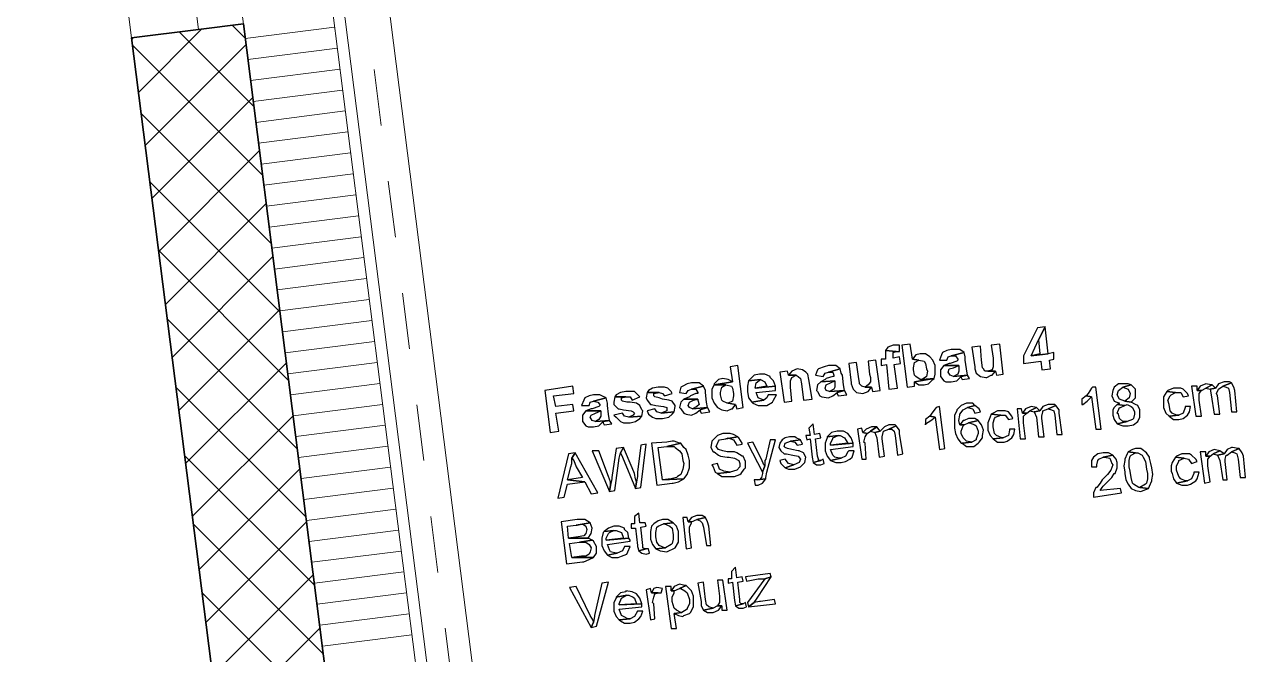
# Model space of a CAD drawing. Header units: metres. Extents: x 2713679.5 to 2713747.3, y 1226017.1 to 1226104.2.
# Drawn here: x 2713745.14 to 2713747.307, y 1226042.335 to 1226043.454 of the extents above; entities that cross this region are included whole.
import ezdxf

# ---------------------------------------------------------------- set-up
doc = ezdxf.new("R2010")
doc.units = ezdxf.units.M
doc.header["$MEASUREMENT"] = 0
doc.linetypes.add('Strich 2_1mm', pattern=[0.15, 0.1, -0.05])
doc.layers.add('texte', color=7, linetype='Continuous', true_color=0x000000)
doc.layers.add('waende_stuetzen', color=250, linetype='Continuous')

msp = doc.modelspace()

# ---------------------------------------------------------------- linework, layer by layer
at = {"layer": 'texte'}
for points in [[(2713746.9508, 1226042.9172), (2713746.9374, 1226042.9153), (2713746.9125, 1226042.8655), (2713746.9125, 1226042.8521), (2713746.9431, 1226042.856), (2713746.945, 1226042.8407), (2713746.9603, 1226042.8426), (2713746.9584, 1226042.8579), (2713746.9661, 1226042.8598), (2713746.9661, 1226042.8713), (2713746.9565, 1226042.8694), (2713746.9259, 1226042.8655), (2713746.9393, 1226042.8942)], [(2713746.9508, 1226042.9172), (2713746.9393, 1226042.8942), (2713746.9412, 1226042.8694), (2713746.9259, 1226042.8655), (2713746.9565, 1226042.8694)], [(2713746.681, 1226042.8847), (2713746.681, 1226042.8847), (2713746.6715, 1226042.8808), (2713746.6676, 1226042.8751), (2713746.6676, 1226042.8751), (2713746.6868, 1226042.8732), (2713746.6925, 1226042.8732), (2713746.6925, 1226042.8847), (2713746.6906, 1226042.8847)], [(2713746.7116, 1226042.8866), (2713746.6963, 1226042.8847), (2713746.7059, 1226042.8101), (2713746.7193, 1226042.812), (2713746.7193, 1226042.8196), (2713746.7537, 1226042.8254), (2713746.7327, 1226042.8234), (2713746.7289, 1226042.8234), (2713746.7212, 1226042.8292), (2713746.7193, 1226042.8311), (2713746.7174, 1226042.8407), (2713746.7174, 1226042.8445), (2713746.7193, 1226042.854), (2713746.7269, 1226042.8579), (2713746.7155, 1226042.8598)], [(2713746.8704, 1226042.8866), (2713746.8551, 1226042.8847), (2713746.8589, 1226042.8617), (2713746.8589, 1226042.856), (2713746.8589, 1226042.8464), (2713746.857, 1226042.8407), (2713746.8494, 1226042.8387), (2713746.8628, 1226042.8387), (2713746.8647, 1226042.8311), (2713746.8762, 1226042.833)], [(2713746.6676, 1226042.8751), (2713746.6676, 1226042.8636), (2713746.6676, 1226042.8598), (2713746.66, 1226042.8598), (2713746.66, 1226042.8483), (2713746.6696, 1226042.8502), (2713746.6734, 1226042.8062), (2713746.6887, 1226042.8081), (2713746.683, 1226042.8502), (2713746.6944, 1226042.8521), (2713746.6925, 1226042.8636), (2713746.681, 1226042.8617), (2713746.681, 1226042.8655), (2713746.681, 1226042.8713), (2713746.6868, 1226042.8732)], [(2713746.7289, 1226042.8694), (2713746.7212, 1226042.8674), (2713746.7155, 1226042.8598), (2713746.7269, 1226042.8579), (2713746.7269, 1226042.8579), (2713746.7365, 1226042.856), (2713746.7384, 1226042.8521), (2713746.7403, 1226042.8426), (2713746.7423, 1226042.8387), (2713746.7403, 1226042.8292), (2713746.7327, 1226042.8234), (2713746.7537, 1226042.8254), (2713746.7556, 1226042.833), (2713746.7556, 1226042.8445), (2713746.7556, 1226042.8483), (2713746.7518, 1226042.8579), (2713746.7461, 1226042.8636), (2713746.7384, 1226042.8694)], [(2713746.7843, 1226042.877), (2713746.7767, 1226042.8751), (2713746.769, 1226042.8713), (2713746.7671, 1226042.8674), (2713746.7633, 1226042.8579), (2713746.7767, 1226042.8579), (2713746.7786, 1226042.8636), (2713746.7843, 1226042.8655), (2713746.8073, 1226042.8713), (2713746.7996, 1226042.877), (2713746.7958, 1226042.877)], [(2713746.8073, 1226042.8713), (2713746.7843, 1226042.8655), (2713746.792, 1226042.8655), (2713746.7958, 1226042.8598), (2713746.7958, 1226042.8579), (2713746.7939, 1226042.856), (2713746.7824, 1226042.8521), (2713746.7805, 1226042.8521), (2713746.7709, 1226042.8483), (2713746.7977, 1226042.8483), (2713746.7977, 1226042.8464), (2713746.7977, 1226042.8387), (2713746.7958, 1226042.833), (2713746.7882, 1226042.8292), (2713746.813, 1226042.8311), (2713746.8111, 1226042.8426), (2713746.8092, 1226042.8579), (2713746.8092, 1226042.8636)], [(2713746.836, 1226042.8827), (2713746.8207, 1226042.8808), (2713746.8264, 1226042.8464), (2713746.8264, 1226042.8426), (2713746.8283, 1226042.8349), (2713746.836, 1226042.8292), (2713746.836, 1226042.8292), (2713746.8456, 1226042.8273), (2713746.8475, 1226042.8273), (2713746.8551, 1226042.8311), (2713746.857, 1226042.8311), (2713746.8628, 1226042.8387), (2713746.8494, 1226042.8387), (2713746.8436, 1226042.8387), (2713746.8417, 1226042.8426), (2713746.8398, 1226042.8445), (2713746.8379, 1226042.8579)], [(2713746.4056, 1226042.8483), (2713746.3922, 1226042.8464), (2713746.396, 1226042.8196), (2713746.3635, 1226042.8139), (2713746.3845, 1226042.8139), (2713746.3845, 1226042.8139), (2713746.3941, 1226042.812), (2713746.396, 1226042.8081), (2713746.3979, 1226042.7986), (2713746.3979, 1226042.7947), (2713746.396, 1226042.7852), (2713746.3884, 1226042.7814), (2713746.4017, 1226042.7794), (2713746.4037, 1226042.7718), (2713746.4151, 1226042.7737)], [(2713746.5108, 1226042.8426), (2713746.5108, 1226042.8426), (2713746.5012, 1226042.8387), (2713746.4955, 1226042.8311), (2713746.5089, 1226042.8311), (2713746.5127, 1226042.8292), (2713746.5165, 1226042.8254), (2713746.5165, 1226042.8254), (2713746.5184, 1226042.8158), (2713746.5223, 1226042.7871), (2713746.5376, 1226042.789), (2713746.5318, 1226042.8234), (2713746.5299, 1226042.833), (2713746.5261, 1226042.8368), (2713746.5203, 1226042.8407)], [(2713746.5663, 1226042.8483), (2713746.5586, 1226042.8464), (2713746.549, 1226042.8426), (2713746.5471, 1226042.8407), (2713746.5433, 1226042.8311), (2713746.5567, 1226042.8292), (2713746.5605, 1226042.8349), (2713746.5663, 1226042.8368), (2713746.5873, 1226042.8426), (2713746.5797, 1226042.8483), (2713746.5758, 1226042.8483)], [(2713746.5873, 1226042.8426), (2713746.5663, 1226042.8368), (2713746.5739, 1226042.8368), (2713746.5758, 1226042.8311), (2713746.5758, 1226042.8292), (2713746.5739, 1226042.8292), (2713746.5624, 1226042.8254), (2713746.5605, 1226042.8234), (2713746.5529, 1226042.8196), (2713746.5777, 1226042.8215), (2713746.5777, 1226042.8177), (2713746.5777, 1226042.8101), (2713746.5758, 1226042.8062), (2713746.5682, 1226042.8024), (2713746.595, 1226042.8043), (2713746.593, 1226042.8139), (2713746.5911, 1226042.8311), (2713746.5892, 1226042.8349)], [(2713746.616, 1226042.854), (2713746.6026, 1226042.8521), (2713746.6064, 1226042.8177), (2713746.6064, 1226042.8158), (2713746.6103, 1226042.8062), (2713746.616, 1226042.8005), (2713746.616, 1226042.8005), (2713746.6275, 1226042.7986), (2713746.6275, 1226042.7986), (2713746.637, 1226042.8024), (2713746.637, 1226042.8024), (2713746.6428, 1226042.8101), (2713746.6313, 1226042.8101), (2713746.6256, 1226042.812), (2713746.6217, 1226042.8158), (2713746.6217, 1226042.8177), (2713746.6198, 1226042.8292)], [(2713746.6504, 1226042.8579), (2713746.637, 1226042.856), (2713746.639, 1226042.833), (2713746.6409, 1226042.8273), (2713746.6409, 1226042.8196), (2713746.637, 1226042.8139), (2713746.6313, 1226042.8101), (2713746.6428, 1226042.8101), (2713746.6447, 1226042.8024), (2713746.6581, 1226042.8043)], [(2713746.7709, 1226042.8483), (2713746.7652, 1226042.8407), (2713746.7652, 1226042.833), (2713746.7652, 1226042.8292), (2713746.7709, 1226042.8215), (2713746.7748, 1226042.8196), (2713746.7843, 1226042.8196), (2713746.7939, 1226042.8215), (2713746.8016, 1226042.8292), (2713746.813, 1226042.8311), (2713746.813, 1226042.8311), (2713746.7882, 1226042.8292), (2713746.7824, 1226042.8311), (2713746.7786, 1226042.8368), (2713746.7805, 1226042.8426), (2713746.7882, 1226042.8445), (2713746.7977, 1226042.8483)], [(2713746.3788, 1226042.8254), (2713746.3711, 1226042.8234), (2713746.3635, 1226042.8158), (2713746.3635, 1226042.8139), (2713746.396, 1226042.8196), (2713746.3884, 1226042.8234)], [(2713746.4247, 1226042.8215), (2713746.4228, 1226042.812), (2713746.4228, 1226042.8024), (2713746.4247, 1226042.7909), (2713746.4304, 1226042.7833), (2713746.4515, 1226042.7871), (2713746.4419, 1226042.7909), (2713746.4419, 1226042.7909), (2713746.4381, 1226042.8005), (2713746.4725, 1226042.8043), (2713746.4725, 1226042.812), (2713746.4362, 1226042.8081), (2713746.4362, 1226042.8081), (2713746.4381, 1226042.8177), (2713746.4457, 1226042.8234)], [(2713746.4438, 1226042.833), (2713746.4438, 1226042.833), (2713746.4343, 1226042.8311), (2713746.4266, 1226042.8234), (2713746.4247, 1226042.8215), (2713746.4457, 1226042.8234), (2713746.4534, 1226042.8196), (2713746.4534, 1226042.8196), (2713746.4572, 1226042.812), (2713746.4362, 1226042.8081), (2713746.4725, 1226042.812), (2713746.4687, 1226042.8215), (2713746.463, 1226042.8273), (2713746.463, 1226042.8292), (2713746.4534, 1226042.833)], [(2713746.4936, 1226042.8387), (2713746.4802, 1226042.8368), (2713746.4878, 1226042.7833), (2713746.5012, 1226042.7852), (2713746.4993, 1226042.8101), (2713746.4993, 1226042.812), (2713746.4993, 1226042.8215), (2713746.5012, 1226042.8273), (2713746.5089, 1226042.8311), (2713746.4955, 1226042.8311)], [(2713746.5529, 1226042.8196), (2713746.5471, 1226042.8139), (2713746.5452, 1226042.8043), (2713746.5471, 1226042.8024), (2713746.551, 1226042.7947), (2713746.5548, 1226042.7928), (2713746.5663, 1226042.7909), (2713746.5739, 1226042.7947), (2713746.5816, 1226042.8005), (2713746.595, 1226042.8043), (2713746.595, 1226042.8043), (2713746.5682, 1226042.8024), (2713746.5624, 1226042.8043), (2713746.5605, 1226042.8081), (2713746.5624, 1226042.8139), (2713746.5701, 1226042.8177), (2713746.5777, 1226042.8215)], [(2713746.7537, 1226042.8254), (2713746.7193, 1226042.8196), (2713746.7193, 1226042.8196), (2713746.7269, 1226042.8139), (2713746.7365, 1226042.8139), (2713746.7442, 1226042.8158), (2713746.7518, 1226042.8234)], [(2713746.813, 1226042.8311), (2713746.8016, 1226042.8292), (2713746.8016, 1226042.8273), (2713746.8035, 1226042.8234), (2713746.8169, 1226042.8254)], [(2713747.2683, 1226042.8196), (2713747.2683, 1226042.8196), (2713747.2588, 1226042.8158), (2713747.253, 1226042.8081), (2713747.2435, 1226042.8062), (2713747.2454, 1226042.7967), (2713747.2511, 1226042.7622), (2713747.2607, 1226042.7622), (2713747.2568, 1226042.7947), (2713747.2549, 1226042.7986), (2713747.2588, 1226042.8062), (2713747.2588, 1226042.8062), (2713747.2664, 1226042.812), (2713747.2817, 1226042.8177), (2713747.2779, 1226042.8196)], [(2713746.1129, 1226042.812), (2713746.0631, 1226042.8043), (2713746.0727, 1226042.7297), (2713746.088, 1226042.7316), (2713746.0823, 1226042.7641), (2713746.1148, 1226042.768), (2713746.1129, 1226042.7794), (2713746.0823, 1226042.7756), (2713746.0784, 1226042.7947), (2713746.1148, 1226042.7986)], [(2713746.1492, 1226042.7967), (2713746.1416, 1226042.7947), (2713746.1339, 1226042.7909), (2713746.132, 1226042.7871), (2713746.1282, 1226042.7775), (2713746.1416, 1226042.7775), (2713746.1435, 1226042.7833), (2713746.1492, 1226042.7852), (2713746.1722, 1226042.7909), (2713746.1645, 1226042.7947), (2713746.1607, 1226042.7967)], [(2713746.2066, 1226042.8024), (2713746.1971, 1226042.8005), (2713746.1894, 1226042.7967), (2713746.1875, 1226042.7928), (2713746.2066, 1226042.7928), (2713746.2143, 1226042.7928), (2713746.2181, 1226042.7871), (2713746.2315, 1226042.7928), (2713746.2296, 1226042.7947), (2713746.2219, 1226042.8024), (2713746.2162, 1226042.8024)], [(2713746.2449, 1226042.8005), (2713746.243, 1226042.7909), (2713746.2449, 1226042.7871), (2713746.2506, 1226042.7794), (2713746.2525, 1226042.7794), (2713746.2602, 1226042.7775), (2713746.2736, 1226042.7756), (2713746.2793, 1226042.7737), (2713746.2793, 1226042.7718), (2713746.2793, 1226042.768), (2713746.2697, 1226042.7641), (2713746.2927, 1226042.7661), (2713746.2946, 1226042.7756), (2713746.2946, 1226042.7775), (2713746.2889, 1226042.7852), (2713746.2831, 1226042.7871), (2713746.2717, 1226042.789), (2713746.2659, 1226042.7909), (2713746.2583, 1226042.7928), (2713746.2564, 1226042.7947), (2713746.2564, 1226042.7986), (2713746.2659, 1226042.8005)], [(2713746.264, 1226042.8101), (2713746.2544, 1226042.8081), (2713746.2468, 1226042.8043), (2713746.2449, 1226042.8005), (2713746.2659, 1226042.8005), (2713746.2717, 1226042.7986), (2713746.2755, 1226042.7947), (2713746.2889, 1226042.7986), (2713746.287, 1226042.8024), (2713746.2812, 1226042.8081), (2713746.2755, 1226042.8101)], [(2713746.3233, 1226042.8177), (2713746.3157, 1226042.8158), (2713746.308, 1226042.812), (2713746.3042, 1226042.8101), (2713746.3023, 1226042.8005), (2713746.3137, 1226042.7986), (2713746.3176, 1226042.8043), (2713746.3233, 1226042.8062), (2713746.3444, 1226042.812), (2713746.3367, 1226042.8177), (2713746.3329, 1226042.8177)], [(2713746.3444, 1226042.812), (2713746.3233, 1226042.8062), (2713746.331, 1226042.8062), (2713746.3348, 1226042.8005), (2713746.3348, 1226042.7986), (2713746.331, 1226042.7986), (2713746.3214, 1226042.7947), (2713746.3195, 1226042.7928), (2713746.3099, 1226042.789), (2713746.3348, 1226042.789), (2713746.3348, 1226042.7871), (2713746.3367, 1226042.7794), (2713746.3329, 1226042.7756), (2713746.3252, 1226042.7718), (2713746.352, 1226042.7737), (2713746.3501, 1226042.7833), (2713746.3482, 1226042.8005), (2713746.3482, 1226042.8043)], [(2713746.3635, 1226042.8139), (2713746.3597, 1226042.8062), (2713746.3597, 1226042.7947), (2713746.3597, 1226042.7909), (2713746.3635, 1226042.7814), (2713746.3692, 1226042.7737), (2713746.3769, 1226042.7699), (2713746.3864, 1226042.768), (2713746.3941, 1226042.7718), (2713746.396, 1226042.7718), (2713746.4017, 1226042.7794), (2713746.3884, 1226042.7814), (2713746.3864, 1226042.7814), (2713746.3788, 1226042.7852), (2713746.3769, 1226042.7871), (2713746.375, 1226042.7967), (2713746.375, 1226042.8005), (2713746.3769, 1226042.8101), (2713746.3845, 1226042.8139)], [(2713746.4591, 1226042.7967), (2713746.4572, 1226042.7909), (2713746.4515, 1226042.7871), (2713746.4304, 1226042.7833), (2713746.4324, 1226042.7814), (2713746.4419, 1226042.7775), (2713746.4515, 1226042.7775), (2713746.4572, 1226042.7775), (2713746.4668, 1226042.7833), (2713746.4687, 1226042.7871), (2713746.4744, 1226042.7967)], [(2713746.595, 1226042.8043), (2713746.5816, 1226042.8005), (2713746.5816, 1226042.7986), (2713746.5835, 1226042.7947), (2713746.5988, 1226042.7967)], [(2713747.0407, 1226042.8101), (2713747.0349, 1226042.8101), (2713747.033, 1226042.8081), (2713747.0273, 1226042.7986), (2713747.0235, 1226042.7947), (2713747.033, 1226042.7928), (2713747.0407, 1226042.7354), (2713747.0502, 1226042.7354)], [(2713747.0885, 1226042.8158), (2713747.0809, 1226042.8158), (2713747.0732, 1226042.8101), (2713747.0713, 1226042.8043), (2713747.0694, 1226042.7947), (2713747.0732, 1226042.7852), (2713747.0732, 1226042.7852), (2713747.0828, 1226042.7814), (2713747.0789, 1226042.7794), (2713747.0923, 1226042.7775), (2713747.0962, 1226042.7794), (2713747.1038, 1226042.7756), (2713747.1057, 1226042.7737), (2713747.1095, 1226042.7661), (2713747.1095, 1226042.7622), (2713747.1076, 1226042.7546), (2713747.1057, 1226042.7527), (2713747.0962, 1226042.7488), (2713747.0789, 1226042.745), (2713747.0885, 1226042.7412), (2713747.0981, 1226042.7412), (2713747.1076, 1226042.7431), (2713747.1153, 1226042.7488), (2713747.1191, 1226042.7565), (2713747.1191, 1226042.7661), (2713747.1191, 1226042.7699), (2713747.1153, 1226042.7775), (2713747.1115, 1226042.7794), (2713747.1038, 1226042.7833), (2713747.1038, 1226042.7833), (2713747.0923, 1226042.7852), (2713747.0828, 1226042.789), (2713747.0789, 1226042.7967), (2713747.0809, 1226042.8043), (2713747.0885, 1226042.8101), (2713747.1038, 1226042.8139), (2713747.0981, 1226042.8158)], [(2713747.1038, 1226042.8139), (2713747.0885, 1226042.8101), (2713747.0981, 1226042.8062), (2713747.1019, 1226042.7986), (2713747.1, 1226042.7909), (2713747.0923, 1226042.7852), (2713747.1038, 1226042.7833), (2713747.1115, 1226042.7909), (2713747.1115, 1226042.8005), (2713747.1115, 1226042.8062)], [(2713747.1669, 1226042.8024), (2713747.1612, 1226042.7928), (2713747.1612, 1226042.7871), (2713747.1612, 1226042.7775), (2713747.1612, 1226042.7737), (2713747.165, 1226042.7641), (2713747.1708, 1226042.7584), (2713747.188, 1226042.7603), (2713747.1842, 1226042.7603), (2713747.1765, 1226042.7641), (2713747.1727, 1226042.768), (2713747.1708, 1226042.7794), (2713747.1688, 1226042.7871), (2713747.1727, 1226042.7947), (2713747.1746, 1226042.7967), (2713747.1822, 1226042.8005)], [(2713747.1822, 1226042.8081), (2713747.1784, 1226042.8081), (2713747.1688, 1226042.8043), (2713747.1669, 1226042.8024), (2713747.1822, 1226042.8005), (2713747.1918, 1226042.8005), (2713747.1956, 1226042.7928), (2713747.2052, 1226042.7947), (2713747.2033, 1226042.7986), (2713747.1956, 1226042.8062), (2713747.1918, 1226042.8081)], [(2713747.2205, 1226042.812), (2713747.2109, 1226042.812), (2713747.2186, 1226042.7584), (2713747.2282, 1226042.7584), (2713747.2243, 1226042.7871), (2713747.2243, 1226042.789), (2713747.2243, 1226042.7986), (2713747.2282, 1226042.8043), (2713747.2205, 1226042.8043)], [(2713747.2358, 1226042.8158), (2713747.2262, 1226042.812), (2713747.2205, 1226042.8043), (2713747.2282, 1226042.8043), (2713747.2358, 1226042.8081), (2713747.2473, 1226042.8139), (2713747.2454, 1226042.8139)], [(2713747.2473, 1226042.8139), (2713747.2358, 1226042.8081), (2713747.2435, 1226042.8062), (2713747.253, 1226042.8081)], [(2713747.2817, 1226042.8177), (2713747.2664, 1226042.812), (2713747.2721, 1226042.8101), (2713747.276, 1226042.8081), (2713747.2779, 1226042.8005), (2713747.2817, 1226042.7661), (2713747.2913, 1226042.7661), (2713747.2875, 1226042.8043), (2713747.2855, 1226042.8101)], [(2713746.1722, 1226042.7909), (2713746.1492, 1226042.7852), (2713746.1569, 1226042.7833), (2713746.1607, 1226042.7794), (2713746.1607, 1226042.7775), (2713746.1588, 1226042.7756), (2713746.1473, 1226042.7718), (2713746.1454, 1226042.7718), (2713746.1358, 1226042.768), (2713746.1626, 1226042.768), (2713746.1626, 1226042.7641), (2713746.1626, 1226042.7584), (2713746.1588, 1226042.7527), (2713746.1531, 1226042.7488), (2713746.1779, 1226042.7507), (2713746.176, 1226042.7622), (2713746.1741, 1226042.7775), (2713746.1741, 1226042.7814)], [(2713746.1875, 1226042.7928), (2713746.1856, 1226042.7833), (2713746.1856, 1226042.7794), (2713746.1932, 1226042.7718), (2713746.1951, 1226042.7718), (2713746.2028, 1226042.7699), (2713746.2162, 1226042.768), (2713746.22, 1226042.7661), (2713746.2219, 1226042.7641), (2713746.22, 1226042.7603), (2713746.2124, 1226042.7565), (2713746.2353, 1226042.7584), (2713746.2372, 1226042.768), (2713746.2353, 1226042.7699), (2713746.2315, 1226042.7775), (2713746.2257, 1226042.7814), (2713746.2143, 1226042.7833), (2713746.2085, 1226042.7833), (2713746.2009, 1226042.7852), (2713746.199, 1226042.7871), (2713746.199, 1226042.7909), (2713746.2066, 1226042.7928)], [(2713746.3099, 1226042.789), (2713746.3042, 1226042.7833), (2713746.3023, 1226042.7737), (2713746.3042, 1226042.7718), (2713746.3099, 1226042.7641), (2713746.3137, 1226042.7622), (2713746.3233, 1226042.7603), (2713746.331, 1226042.7641), (2713746.3386, 1226042.7699), (2713746.352, 1226042.7737), (2713746.352, 1226042.7737), (2713746.3252, 1226042.7718), (2713746.3195, 1226042.7737), (2713746.3176, 1226042.7775), (2713746.3195, 1226042.7833), (2713746.3271, 1226042.7871), (2713746.3348, 1226042.789)], [(2713746.7633, 1226042.7756), (2713746.7576, 1226042.7737), (2713746.7556, 1226042.7718), (2713746.7499, 1226042.7641), (2713746.7461, 1226042.7584), (2713746.7556, 1226042.7565), (2713746.7633, 1226042.6991), (2713746.7729, 1226042.701)], [(2713746.813, 1226042.7814), (2713746.8111, 1226042.7814), (2713746.8016, 1226042.7775), (2713746.7939, 1226042.7699), (2713746.7939, 1226042.768), (2713746.7901, 1226042.7603), (2713746.7901, 1226042.7507), (2713746.7901, 1226042.7374), (2713746.792, 1226042.7278), (2713746.7958, 1226042.7182), (2713746.8016, 1226042.7106), (2713746.8035, 1226042.7106), (2713746.8207, 1226042.7125), (2713746.8111, 1226042.7144), (2713746.8054, 1226042.7201), (2713746.8016, 1226042.7278), (2713746.8016, 1226042.7316), (2713746.8054, 1226042.7412), (2713746.8073, 1226042.7431), (2713746.7996, 1226042.7431), (2713746.7977, 1226042.7507), (2713746.7996, 1226042.7603), (2713746.7996, 1226042.7622), (2713746.8054, 1226042.7699), (2713746.813, 1226042.7737), (2713746.8264, 1226042.7775), (2713746.8226, 1226042.7814)], [(2713746.8264, 1226042.7775), (2713746.813, 1226042.7737), (2713746.813, 1226042.7737), (2713746.8226, 1226042.7718), (2713746.8264, 1226042.7641), (2713746.836, 1226042.7661), (2713746.8341, 1226042.7718)], [(2713746.9259, 1226042.7756), (2713746.9163, 1226042.7718), (2713746.9106, 1226042.7641), (2713746.9182, 1226042.7641), (2713746.924, 1226042.768), (2713746.9355, 1226042.7737), (2713746.9355, 1226042.7737)], [(2713746.9565, 1226042.7794), (2713746.9565, 1226042.7794), (2713746.9469, 1226042.7756), (2713746.9412, 1226042.768), (2713746.9316, 1226042.7661), (2713746.9355, 1226042.7565), (2713746.9393, 1226042.7221), (2713746.9489, 1226042.7221), (2713746.945, 1226042.7546), (2713746.945, 1226042.7584), (2713746.9469, 1226042.7661), (2713746.9469, 1226042.768), (2713746.9565, 1226042.7718), (2713746.9699, 1226042.7775), (2713746.968, 1226042.7794)], [(2713746.9699, 1226042.7775), (2713746.9565, 1226042.7718), (2713746.9622, 1226042.7699), (2713746.9661, 1226042.768), (2713746.968, 1226042.7603), (2713746.9718, 1226042.7259), (2713746.9814, 1226042.7259), (2713746.9756, 1226042.7641), (2713746.9756, 1226042.7699)], [(2713747.0235, 1226042.7947), (2713747.0158, 1226042.789), (2713747.0158, 1226042.7794), (2713747.0177, 1226042.7794), (2713747.0254, 1226042.7852), (2713747.0254, 1226042.7852), (2713747.033, 1226042.7928)], [(2713747.0789, 1226042.7794), (2713747.0732, 1226042.7737), (2713747.0713, 1226042.7699), (2713747.0713, 1226042.7603), (2713747.0732, 1226042.7527), (2713747.0789, 1226042.745), (2713747.0962, 1226042.7488), (2713747.0885, 1226042.7488), (2713747.0828, 1226042.7546), (2713747.0809, 1226042.7622), (2713747.0789, 1226042.7641), (2713747.0828, 1226042.7737), (2713747.0847, 1226042.7737), (2713747.0923, 1226042.7775)], [(2713747.1995, 1226042.7756), (2713747.1995, 1226042.7737), (2713747.1956, 1226042.7641), (2713747.188, 1226042.7603), (2713747.1708, 1226042.7584), (2713747.1708, 1226042.7584), (2713747.1784, 1226042.7527), (2713747.188, 1226042.7527), (2713747.1956, 1226042.7546), (2713747.2033, 1226042.7603), (2713747.2071, 1226042.7661), (2713747.209, 1226042.7756)], [(2713746.1358, 1226042.768), (2713746.1301, 1226042.7603), (2713746.1301, 1226042.7527), (2713746.1301, 1226042.7488), (2713746.1358, 1226042.7412), (2713746.1397, 1226042.7393), (2713746.1492, 1226042.7393), (2713746.1588, 1226042.7412), (2713746.1664, 1226042.7488), (2713746.1779, 1226042.7507), (2713746.1779, 1226042.7507), (2713746.1531, 1226042.7488), (2713746.1473, 1226042.7507), (2713746.1435, 1226042.7565), (2713746.1454, 1226042.7603), (2713746.1531, 1226042.7641), (2713746.1626, 1226042.768)], [(2713746.2009, 1226042.7641), (2713746.1856, 1226042.7603), (2713746.1894, 1226042.7565), (2713746.1971, 1226042.7488), (2713746.2028, 1226042.7469), (2713746.2143, 1226042.7469), (2713746.2238, 1226042.7488), (2713746.2315, 1226042.7546), (2713746.2353, 1226042.7584), (2713746.2124, 1226042.7565), (2713746.2047, 1226042.7584)], [(2713746.2583, 1226042.7718), (2713746.2449, 1226042.768), (2713746.2468, 1226042.7622), (2713746.2544, 1226042.7565), (2713746.2602, 1226042.7546), (2713746.2717, 1226042.7546), (2713746.2831, 1226042.7565), (2713746.2889, 1226042.7622), (2713746.2927, 1226042.7661), (2713746.2697, 1226042.7641), (2713746.2621, 1226042.7661)], [(2713746.352, 1226042.7737), (2713746.3386, 1226042.7699), (2713746.3386, 1226042.768), (2713746.3405, 1226042.7641), (2713746.3558, 1226042.7661)], [(2713746.7461, 1226042.7584), (2713746.7384, 1226042.7527), (2713746.7384, 1226042.7431), (2713746.7384, 1226042.745), (2713746.748, 1226042.7507), (2713746.748, 1226042.7507), (2713746.7556, 1226042.7565)], [(2713746.8169, 1226042.7546), (2713746.8149, 1226042.7546), (2713746.8073, 1226042.7507), (2713746.8054, 1226042.7507), (2713746.7996, 1226042.7431), (2713746.8073, 1226042.7431), (2713746.8149, 1226042.7469), (2713746.8322, 1226042.7507), (2713746.8264, 1226042.7546)], [(2713746.8551, 1226042.7622), (2713746.8513, 1226042.7527), (2713746.8494, 1226042.7469), (2713746.8494, 1226042.7374), (2713746.8494, 1226042.7335), (2713746.8532, 1226042.724), (2713746.8589, 1226042.7182), (2713746.8762, 1226042.7201), (2713746.8742, 1226042.7201), (2713746.8647, 1226042.724), (2713746.8609, 1226042.7278), (2713746.8589, 1226042.7393), (2713746.8589, 1226042.7469), (2713746.8609, 1226042.7546), (2713746.8628, 1226042.7565), (2713746.8723, 1226042.7603)], [(2713746.8704, 1226042.768), (2713746.8666, 1226042.768), (2713746.8589, 1226042.7641), (2713746.8551, 1226042.7622), (2713746.8723, 1226042.7603), (2713746.88, 1226042.7603), (2713746.8857, 1226042.7527), (2713746.8934, 1226042.7546), (2713746.8915, 1226042.7584), (2713746.8857, 1226042.7661), (2713746.88, 1226042.768)], [(2713746.9087, 1226042.7718), (2713746.901, 1226042.7718), (2713746.9068, 1226042.7182), (2713746.9163, 1226042.7182), (2713746.9125, 1226042.7469), (2713746.9125, 1226042.7488), (2713746.9125, 1226042.7584), (2713746.9182, 1226042.7641), (2713746.9106, 1226042.7641)], [(2713746.9355, 1226042.7737), (2713746.924, 1226042.768), (2713746.9316, 1226042.7661), (2713746.9412, 1226042.768)], [(2713746.1779, 1226042.7507), (2713746.1664, 1226042.7488), (2713746.1664, 1226042.7469), (2713746.1684, 1226042.7431), (2713746.1818, 1226042.745)], [(2713746.5395, 1226042.745), (2713746.5318, 1226042.7374), (2713746.5337, 1226042.724), (2713746.5261, 1226042.724), (2713746.528, 1226042.7163), (2713746.5337, 1226042.7182), (2713746.5376, 1226042.6857), (2713746.5376, 1226042.6857), (2713746.5395, 1226042.6761), (2713746.5529, 1226042.68), (2713746.549, 1226042.68), (2713746.549, 1226042.6819), (2713746.5471, 1226042.6876), (2713746.5433, 1226042.7182), (2713746.5529, 1226042.7201), (2713746.551, 1226042.7278), (2713746.5414, 1226042.7259)], [(2713746.5816, 1226042.7316), (2713746.5816, 1226042.7316), (2713746.572, 1226042.7297), (2713746.5643, 1226042.7221), (2713746.5835, 1226042.724), (2713746.5873, 1226042.724), (2713746.595, 1226042.7201), (2713746.595, 1226042.7201), (2713746.6007, 1226042.7106), (2713746.5701, 1226042.7068), (2713746.6103, 1226042.7106), (2713746.6064, 1226042.7201), (2713746.6007, 1226042.7278), (2713746.6007, 1226042.7278), (2713746.593, 1226042.7316)], [(2713746.6256, 1226042.7374), (2713746.6179, 1226042.7354), (2713746.6256, 1226042.6819), (2713746.6332, 1226042.6819), (2713746.6313, 1226042.7106), (2713746.6294, 1226042.7125), (2713746.6313, 1226042.7221), (2713746.6351, 1226042.7278), (2713746.6275, 1226042.7297)], [(2713746.6428, 1226042.7393), (2713746.6332, 1226042.7354), (2713746.6275, 1226042.7297), (2713746.6351, 1226042.7278), (2713746.6409, 1226042.7316), (2713746.6523, 1226042.7393), (2713746.6523, 1226042.7393)], [(2713746.6523, 1226042.7393), (2713746.6409, 1226042.7316), (2713746.6485, 1226042.7297), (2713746.6581, 1226042.7316)], [(2713746.6734, 1226042.7431), (2713746.6734, 1226042.7431), (2713746.6657, 1226042.7393), (2713746.6581, 1226042.7316), (2713746.6485, 1226042.7297), (2713746.6523, 1226042.7201), (2713746.6562, 1226042.6857), (2713746.6657, 1226042.6876), (2713746.6619, 1226042.7182), (2713746.6619, 1226042.7221), (2713746.6638, 1226042.7316), (2713746.6638, 1226042.7316), (2713746.6734, 1226042.7354), (2713746.6868, 1226042.7412), (2713746.6849, 1226042.7431)], [(2713746.6868, 1226042.7412), (2713746.6734, 1226042.7354), (2713746.6791, 1226042.7354), (2713746.683, 1226042.7316), (2713746.6849, 1226042.724), (2713746.6887, 1226042.6895), (2713746.6983, 1226042.6914), (2713746.6925, 1226042.7278), (2713746.6925, 1226042.7335)], [(2713746.8322, 1226042.7507), (2713746.8149, 1226042.7469), (2713746.8169, 1226042.7469), (2713746.8264, 1226042.7431), (2713746.8283, 1226042.7412), (2713746.8322, 1226042.7316), (2713746.8322, 1226042.7278), (2713746.8283, 1226042.7182), (2713746.8283, 1226042.7163), (2713746.8207, 1226042.7125), (2713746.8035, 1226042.7106), (2713746.8111, 1226042.7048), (2713746.8207, 1226042.7048), (2713746.8245, 1226042.7048), (2713746.8322, 1226042.7106), (2713746.8341, 1226042.7125), (2713746.8398, 1226042.7201), (2713746.8398, 1226042.724), (2713746.8417, 1226042.7335), (2713746.8379, 1226042.7431)], [(2713746.8876, 1226042.7354), (2713746.8876, 1226042.7335), (2713746.8857, 1226042.724), (2713746.8762, 1226042.7201), (2713746.8589, 1226042.7182), (2713746.8589, 1226042.7182), (2713746.8666, 1226042.7125), (2713746.8781, 1226042.7125), (2713746.8838, 1226042.7144), (2713746.8915, 1226042.7201), (2713746.8953, 1226042.7259), (2713746.8972, 1226042.7354)], [(2713746.2793, 1226042.7125), (2713746.2525, 1226042.7106), (2713746.2621, 1226042.636), (2713746.2889, 1226042.6398), (2713746.2908, 1226042.6398), (2713746.3004, 1226042.6417), (2713746.3099, 1226042.6474), (2713746.2717, 1226042.6455), (2713746.264, 1226042.7029), (2713746.2793, 1226042.7048), (2713746.3042, 1226042.7106), (2713746.3023, 1226042.7106), (2713746.2927, 1226042.7144), (2713746.2889, 1226042.7144)], [(2713746.3042, 1226042.7106), (2713746.2793, 1226042.7048), (2713746.2831, 1226042.7048), (2713746.2927, 1226042.7048), (2713746.2946, 1226042.7029), (2713746.3023, 1226042.6972), (2713746.3061, 1226042.6914), (2713746.308, 1226042.68), (2713746.3099, 1226042.6742), (2713746.308, 1226042.6647), (2713746.308, 1226042.6647), (2713746.3042, 1226042.6551), (2713746.2984, 1226042.6513), (2713746.2965, 1226042.6494), (2713746.287, 1226042.6474), (2713746.2717, 1226042.6455), (2713746.3099, 1226042.6474), (2713746.3157, 1226042.6551), (2713746.3157, 1226042.6551), (2713746.3195, 1226042.6666), (2713746.3195, 1226042.6704), (2713746.3195, 1226042.68), (2713746.3176, 1226042.6895), (2713746.3137, 1226042.6991), (2713746.3099, 1226042.7029)], [(2713746.3826, 1226042.7278), (2713746.3788, 1226042.7278), (2713746.3692, 1226042.724), (2713746.3673, 1226042.7221), (2713746.3597, 1226042.7144), (2713746.3597, 1226042.7144), (2713746.3577, 1226042.7029), (2713746.3616, 1226042.6953), (2713746.3635, 1226042.6953), (2713746.3711, 1226042.6895), (2713746.375, 1226042.6876), (2713746.3864, 1226042.6857), (2713746.3903, 1226042.6857), (2713746.3998, 1226042.6838), (2713746.4075, 1226042.68), (2713746.4094, 1226042.6742), (2713746.4094, 1226042.6685), (2713746.4037, 1226042.6628), (2713746.4037, 1226042.6628), (2713746.3922, 1226042.6589), (2713746.3692, 1226042.657), (2713746.3769, 1226042.6513), (2713746.3845, 1226042.6513), (2713746.3941, 1226042.6513), (2713746.3998, 1226042.6513), (2713746.4094, 1226042.6551), (2713746.4113, 1226042.657), (2713746.417, 1226042.6647), (2713746.419, 1226042.6666), (2713746.419, 1226042.6761), (2713746.419, 1226042.6781), (2713746.4151, 1226042.6876), (2713746.4132, 1226042.6876), (2713746.4037, 1226042.6934), (2713746.3998, 1226042.6953), (2713746.3864, 1226042.6953), (2713746.3788, 1226042.6972), (2713746.3711, 1226042.6991), (2713746.3673, 1226042.7048), (2713746.3711, 1226042.7144), (2713746.373, 1226042.7163), (2713746.3845, 1226042.7182), (2713746.4056, 1226042.7221), (2713746.3979, 1226042.7259), (2713746.3922, 1226042.7278)], [(2713746.4056, 1226042.7221), (2713746.3845, 1226042.7182), (2713746.3884, 1226042.7201), (2713746.3979, 1226042.7163), (2713746.3979, 1226042.7163), (2713746.4037, 1226042.7068), (2713746.4132, 1226042.7087), (2713746.4132, 1226042.7106), (2713746.4075, 1226042.7201)], [(2713746.4324, 1226042.7125), (2713746.4228, 1226042.7106), (2713746.4496, 1226042.6589), (2713746.4534, 1226042.6704), (2713746.4515, 1226042.6723), (2713746.4477, 1226042.6819)], [(2713746.4725, 1226042.7163), (2713746.463, 1226042.7163), (2713746.4553, 1226042.6819), (2713746.4534, 1226042.68), (2713746.4534, 1226042.6704), (2713746.4496, 1226042.6589), (2713746.4496, 1226042.657), (2713746.4477, 1226042.6494), (2713746.4438, 1226042.6455), (2713746.44, 1226042.6455), (2713746.4553, 1226042.6474), (2713746.4553, 1226042.6494), (2713746.4572, 1226042.6589)], [(2713746.4974, 1226042.7221), (2713746.4897, 1226042.7201), (2713746.484, 1226042.7163), (2713746.4802, 1226042.7106), (2713746.4783, 1226042.7029), (2713746.4821, 1226042.6972), (2713746.4878, 1226042.6914), (2713746.4917, 1226042.6914), (2713746.5031, 1226042.6895), (2713746.5127, 1226042.6876), (2713746.5165, 1226042.6819), (2713746.5146, 1226042.6761), (2713746.505, 1226042.6723), (2713746.4897, 1226042.6666), (2713746.4955, 1226042.6647), (2713746.505, 1226042.6647), (2713746.507, 1226042.6647), (2713746.5165, 1226042.6685), (2713746.5165, 1226042.6685), (2713746.5242, 1226042.6761), (2713746.5261, 1226042.6857), (2713746.5223, 1226042.6934), (2713746.5146, 1226042.6972), (2713746.5127, 1226042.6972), (2713746.5012, 1226042.6991), (2713746.4936, 1226042.701), (2713746.4897, 1226042.7029), (2713746.4878, 1226042.7048), (2713746.4897, 1226042.7106), (2713746.4993, 1226042.7144), (2713746.5165, 1226042.7163), (2713746.5089, 1226042.7201), (2713746.507, 1226042.7221)], [(2713746.5165, 1226042.7163), (2713746.4993, 1226042.7144), (2713746.507, 1226042.7125), (2713746.5108, 1226042.7068), (2713746.5203, 1226042.7087)], [(2713746.5643, 1226042.7221), (2713746.5643, 1226042.7201), (2713746.5605, 1226042.7106), (2713746.5605, 1226042.701), (2713746.5605, 1226042.6972), (2713746.5643, 1226042.6876), (2713746.5701, 1226042.68), (2713746.5892, 1226042.6838), (2713746.5854, 1226042.6838), (2713746.5777, 1226042.6857), (2713746.5739, 1226042.6895), (2713746.5701, 1226042.6991), (2713746.6103, 1226042.7048), (2713746.6103, 1226042.7068), (2713746.6103, 1226042.7106), (2713746.5701, 1226042.7068), (2713746.5701, 1226042.7106), (2713746.5739, 1226042.7182), (2713746.5739, 1226042.7201), (2713746.5835, 1226042.724)], [(2713746.1167, 1226042.6934), (2713746.1052, 1226042.6914), (2713746.0861, 1226042.613), (2713746.0976, 1226042.6149), (2713746.1033, 1226042.6379), (2713746.1339, 1226042.6417), (2713746.1033, 1226042.6455), (2713746.1091, 1226042.6685), (2713746.111, 1226042.6742), (2713746.111, 1226042.6838)], [(2713746.1167, 1226042.6934), (2713746.111, 1226042.6838), (2713746.1148, 1226042.68), (2713746.1186, 1226042.6685), (2713746.1301, 1226042.6494), (2713746.1033, 1226042.6455), (2713746.1339, 1226042.6417), (2713746.1454, 1226042.6207), (2713746.1569, 1226042.6226)], [(2713746.1588, 1226042.6972), (2713746.1473, 1226042.6972), (2713746.1779, 1226042.6245), (2713746.1798, 1226042.636), (2713746.1798, 1226042.6417), (2713746.176, 1226042.6513)], [(2713746.2028, 1226042.7029), (2713746.1894, 1226042.701), (2713746.1818, 1226042.6494), (2713746.1818, 1226042.6474), (2713746.1798, 1226042.636), (2713746.1779, 1226042.6245), (2713746.1875, 1226042.6264), (2713746.1951, 1226042.6838), (2713746.1971, 1226042.6934)], [(2713746.2028, 1226042.7029), (2713746.1971, 1226042.6934), (2713746.2009, 1226042.6857), (2713746.2238, 1226042.6302), (2713746.2257, 1226042.6417), (2713746.2238, 1226042.6474), (2713746.2219, 1226042.657), (2713746.2181, 1226042.6666)], [(2713746.243, 1226042.7087), (2713746.2334, 1226042.7068), (2713746.2277, 1226042.6589), (2713746.2277, 1226042.6513), (2713746.2257, 1226042.6417), (2713746.2238, 1226042.6302), (2713746.2334, 1226042.6321)], [(2713746.6026, 1226042.6972), (2713746.6007, 1226042.6953), (2713746.5969, 1226042.6876), (2713746.5892, 1226042.6838), (2713746.5701, 1226042.68), (2713746.5701, 1226042.68), (2713746.5797, 1226042.6761), (2713746.5892, 1226042.6761), (2713746.5969, 1226042.6781), (2713746.6045, 1226042.6819), (2713746.6083, 1226042.6857), (2713746.6122, 1226042.6972)], [(2713747.0541, 1226042.6934), (2713747.0445, 1226042.6914), (2713747.0369, 1226042.6857), (2713747.033, 1226042.68), (2713747.033, 1226042.6685), (2713747.0426, 1226042.6685), (2713747.0426, 1226042.6723), (2713747.0445, 1226042.68), (2713747.0464, 1226042.6819), (2713747.0541, 1226042.6857), (2713747.0713, 1226042.6895), (2713747.0636, 1226042.6934)], [(2713747.0713, 1226042.6895), (2713747.0541, 1226042.6857), (2713747.056, 1226042.6857), (2713747.0655, 1226042.6838), (2713747.0655, 1226042.6838), (2713747.0694, 1226042.6742), (2713747.0713, 1226042.6723), (2713747.0675, 1226042.6628), (2713747.0675, 1226042.6628), (2713747.0617, 1226042.6551), (2713747.0522, 1226042.6455), (2713747.0483, 1226042.6398), (2713747.0426, 1226042.6321), (2713747.0407, 1226042.6321), (2713747.0369, 1226042.6226), (2713747.0369, 1226042.6149), (2713747.0866, 1226042.6226), (2713747.0847, 1226042.6302), (2713747.0483, 1226042.6264), (2713747.0522, 1226042.6321), (2713747.0541, 1226042.6341), (2713747.0617, 1226042.6417), (2713747.0694, 1226042.6494), (2713747.0732, 1226042.657), (2713747.0751, 1226042.657), (2713747.0789, 1226042.6666), (2713747.0789, 1226042.6761), (2713747.077, 1226042.6819)], [(2713747.0981, 1226042.6953), (2713747.0962, 1226042.6914), (2713747.0923, 1226042.6819), (2713747.0923, 1226042.68), (2713747.0904, 1226042.6704), (2713747.0923, 1226042.6589), (2713747.0923, 1226042.657), (2713747.0942, 1226042.6455), (2713747.0981, 1226042.6379), (2713747.1038, 1226042.6302), (2713747.1115, 1226042.6264), (2713747.121, 1226042.6245), (2713747.1248, 1226042.6264), (2713747.1344, 1226042.6302), (2713747.1191, 1226042.6321), (2713747.1172, 1226042.6321), (2713747.1076, 1226042.6379), (2713747.1057, 1226042.6398), (2713747.1038, 1226042.6494), (2713747.1019, 1226042.6608), (2713747.1, 1226042.6685), (2713747.1, 1226042.68), (2713747.1019, 1226042.6876), (2713747.1038, 1226042.6895), (2713747.1115, 1226042.6934)], [(2713747.1115, 1226042.701), (2713747.1057, 1226042.6991), (2713747.0981, 1226042.6953), (2713747.1115, 1226042.6934), (2713747.1153, 1226042.6934), (2713747.1229, 1226042.6895), (2713747.1248, 1226042.6857), (2713747.1287, 1226042.6781), (2713747.1306, 1226042.6647), (2713747.1325, 1226042.657), (2713747.1325, 1226042.6474), (2713747.1306, 1226042.6398), (2713747.1287, 1226042.6379), (2713747.1191, 1226042.6321), (2713747.1344, 1226042.6302), (2713747.1363, 1226042.6341), (2713747.1402, 1226042.6436), (2713747.1402, 1226042.6455), (2713747.1421, 1226042.6551), (2713747.1402, 1226042.6666), (2713747.1382, 1226042.6742), (2713747.1363, 1226042.6838), (2713747.1363, 1226042.6857), (2713747.1306, 1226042.6934), (2713747.1306, 1226042.6934), (2713747.1229, 1226042.6991), (2713747.121, 1226042.701)], [(2713747.1956, 1226042.6914), (2713747.1937, 1226042.6914), (2713747.1842, 1226042.6876), (2713747.1822, 1226042.6857), (2713747.1975, 1226042.6838), (2713747.2052, 1226042.6819), (2713747.2109, 1226042.6742), (2713747.2205, 1226042.6781), (2713747.2186, 1226042.6819), (2713747.2109, 1226042.6895), (2713747.2071, 1226042.6914)], [(2713747.2358, 1226042.6953), (2713747.2262, 1226042.6953), (2713747.2339, 1226042.6398), (2713747.2435, 1226042.6417), (2713747.2396, 1226042.6704), (2713747.2396, 1226042.6723), (2713747.2396, 1226042.6819), (2713747.2435, 1226042.6876), (2713747.2358, 1226042.6876)], [(2713747.2511, 1226042.6991), (2713747.2415, 1226042.6953), (2713747.2358, 1226042.6876), (2713747.2435, 1226042.6876), (2713747.2492, 1226042.6914), (2713747.2607, 1226042.6972), (2713747.2607, 1226042.6972)], [(2713747.2607, 1226042.6972), (2713747.2492, 1226042.6914), (2713747.2568, 1226042.6895), (2713747.2683, 1226042.6914)], [(2713747.2836, 1226042.7029), (2713747.2817, 1226042.7029), (2713747.2741, 1226042.6991), (2713747.2683, 1226042.6914), (2713747.2568, 1226042.6895), (2713747.2607, 1226042.68), (2713747.2664, 1226042.6455), (2713747.2741, 1226042.6455), (2713747.2702, 1226042.6781), (2713747.2702, 1226042.6819), (2713747.2721, 1226042.6895), (2713747.2741, 1226042.6895), (2713747.2817, 1226042.6953), (2713747.2951, 1226042.701), (2713747.2932, 1226042.701)], [(2713747.2951, 1226042.701), (2713747.2817, 1226042.6953), (2713747.2875, 1226042.6934), (2713747.2913, 1226042.6914), (2713747.2932, 1226042.6819), (2713747.297, 1226042.6494), (2713747.3066, 1226042.6494), (2713747.3028, 1226042.6876), (2713747.3008, 1226042.6934)], [(2713746.3692, 1226042.6742), (2713746.3597, 1226042.6723), (2713746.3616, 1226042.6685), (2713746.3654, 1226042.6589), (2713746.3692, 1226042.657), (2713746.3922, 1226042.6589), (2713746.3922, 1226042.6589), (2713746.3807, 1226042.6608), (2713746.373, 1226042.6647)], [(2713746.4897, 1226042.6819), (2713746.4802, 1226042.68), (2713746.4821, 1226042.6742), (2713746.4897, 1226042.6666), (2713746.505, 1226042.6723), (2713746.505, 1226042.6723), (2713746.4955, 1226042.6742)], [(2713746.5567, 1226042.6819), (2713746.5529, 1226042.68), (2713746.5395, 1226042.6761), (2713746.5452, 1226042.6723), (2713746.5529, 1226042.6723), (2713746.5586, 1226042.6742)], [(2713747.1822, 1226042.6857), (2713747.1765, 1226042.6761), (2713747.1746, 1226042.6704), (2713747.1746, 1226042.6608), (2713747.1765, 1226042.657), (2713747.1784, 1226042.6474), (2713747.1842, 1226042.6398), (2713747.2033, 1226042.6436), (2713747.1995, 1226042.6436), (2713747.1918, 1226042.6474), (2713747.188, 1226042.6513), (2713747.1842, 1226042.6628), (2713747.1842, 1226042.6704), (2713747.188, 1226042.6781), (2713747.188, 1226042.68), (2713747.1975, 1226042.6838)], [(2713746.4343, 1226042.6455), (2713746.4362, 1226042.636), (2713746.4419, 1226042.636), (2713746.4496, 1226042.6398), (2713746.4553, 1226042.6474), (2713746.44, 1226042.6455)], [(2713747.2148, 1226042.6589), (2713747.2148, 1226042.657), (2713747.2109, 1226042.6474), (2713747.2033, 1226042.6436), (2713747.1842, 1226042.6398), (2713747.1842, 1226042.6398), (2713747.1937, 1226042.636), (2713747.2033, 1226042.636), (2713747.209, 1226042.6379), (2713747.2186, 1226042.6436), (2713747.2205, 1226042.6474), (2713747.2243, 1226042.6589)], [(2713746.2296, 1226042.5862), (2713746.2219, 1226042.5805), (2713746.2219, 1226042.5671), (2713746.2162, 1226042.5671), (2713746.2162, 1226042.5595), (2713746.2238, 1226042.5595), (2713746.2277, 1226042.5288), (2713746.2277, 1226042.5269), (2713746.2296, 1226042.5193), (2713746.243, 1226042.5231), (2713746.2391, 1226042.5231), (2713746.2372, 1226042.525), (2713746.2372, 1226042.5288), (2713746.2334, 1226042.5614), (2713746.243, 1226042.5633), (2713746.2411, 1226042.569), (2713746.2315, 1226042.569)], [(2713746.3329, 1226042.5824), (2713746.3329, 1226042.5824), (2713746.3233, 1226042.5786), (2713746.3176, 1226042.5709), (2713746.3233, 1226042.5709), (2713746.3329, 1226042.5748), (2713746.3482, 1226042.5786), (2713746.3424, 1226042.5824)], [(2713746.1205, 1226042.5748), (2713746.0918, 1226042.5709), (2713746.1014, 1226042.4963), (2713746.1301, 1226042.5001), (2713746.132, 1226042.5001), (2713746.1416, 1226042.504), (2713746.1492, 1226042.5078), (2713746.111, 1226042.5078), (2713746.1071, 1226042.5327), (2713746.1244, 1226042.5346), (2713746.1473, 1226042.5384), (2713746.1397, 1226042.5422), (2713746.1397, 1226042.5422), (2713746.1052, 1226042.5422), (2713746.1033, 1226042.5633), (2713746.1186, 1226042.5652), (2713746.1435, 1226042.569), (2713746.1339, 1226042.5748), (2713746.1301, 1226042.5748)], [(2713746.1435, 1226042.569), (2713746.1186, 1226042.5652), (2713746.1205, 1226042.5652), (2713746.1301, 1226042.5671), (2713746.1358, 1226042.5633), (2713746.1378, 1226042.5575), (2713746.1358, 1226042.5499), (2713746.132, 1226042.5461), (2713746.1224, 1226042.5441), (2713746.1052, 1226042.5422), (2713746.1397, 1226042.5422), (2713746.1454, 1226042.5499), (2713746.1473, 1226042.5595), (2713746.1473, 1226042.5595), (2713746.1435, 1226042.569)], [(2713746.1856, 1226042.5633), (2713746.1856, 1226042.5633), (2713746.176, 1226042.5595), (2713746.1684, 1226042.5537), (2713746.1856, 1226042.5556), (2713746.1894, 1226042.5556), (2713746.199, 1226042.5518), (2713746.199, 1226042.5518), (2713746.2028, 1226042.5422), (2713746.1722, 1226042.5384), (2713746.2124, 1226042.5422), (2713746.2104, 1226042.5518), (2713746.2047, 1226042.5575), (2713746.2047, 1226042.5595), (2713746.1951, 1226042.5633)], [(2713746.2717, 1226042.5748), (2713746.264, 1226042.5728), (2713746.2564, 1226042.5671), (2713746.2525, 1226042.5633), (2713746.2506, 1226042.5537), (2713746.2506, 1226042.5441), (2713746.2506, 1226042.5403), (2713746.2544, 1226042.5308), (2713746.2602, 1226042.5231), (2713746.2774, 1226042.525), (2713746.2755, 1226042.525), (2713746.2659, 1226042.5288), (2713746.2621, 1226042.5346), (2713746.2602, 1226042.5441), (2713746.2602, 1226042.5518), (2713746.2621, 1226042.5614), (2713746.264, 1226042.5633), (2713746.2736, 1226042.5671), (2713746.2908, 1226042.569), (2713746.2908, 1226042.569), (2713746.2812, 1226042.5748)], [(2713746.2908, 1226042.569), (2713746.2736, 1226042.5671), (2713746.2755, 1226042.5671), (2713746.2851, 1226042.5633), (2713746.2889, 1226042.5595), (2713746.2908, 1226042.548), (2713746.2908, 1226042.5403), (2713746.2889, 1226042.5327), (2713746.287, 1226042.5308), (2713746.2774, 1226042.525), (2713746.2602, 1226042.5231), (2713746.2602, 1226042.5231), (2713746.2678, 1226042.5193), (2713746.2793, 1226042.5174), (2713746.2831, 1226042.5193), (2713746.2908, 1226042.5231), (2713746.2946, 1226042.525), (2713746.3004, 1226042.5346), (2713746.3004, 1226042.5403), (2713746.3004, 1226042.5499), (2713746.3004, 1226042.5537), (2713746.2965, 1226042.5633)], [(2713746.3157, 1226042.5786), (2713746.308, 1226042.5786), (2713746.3137, 1226042.5231), (2713746.3233, 1226042.525), (2713746.3195, 1226042.5537), (2713746.3195, 1226042.5614), (2713746.3233, 1226042.569), (2713746.3233, 1226042.5709), (2713746.3176, 1226042.5709)], [(2713746.3482, 1226042.5786), (2713746.3329, 1226042.5748), (2713746.3386, 1226042.5728), (2713746.3424, 1226042.569), (2713746.3444, 1226042.5614), (2713746.3501, 1226042.5288), (2713746.3577, 1226042.5288), (2713746.3539, 1226042.5633), (2713746.352, 1226042.5709)], [(2713746.1473, 1226042.5384), (2713746.1244, 1226042.5346), (2713746.1263, 1226042.5346), (2713746.1358, 1226042.5346), (2713746.1416, 1226042.5308), (2713746.1454, 1226042.525), (2713746.1435, 1226042.5174), (2713746.1416, 1226042.5135), (2713746.1358, 1226042.5097), (2713746.1282, 1226042.5097), (2713746.111, 1226042.5078), (2713746.1492, 1226042.5078), (2713746.155, 1226042.5155), (2713746.155, 1226042.525), (2713746.155, 1226042.5269), (2713746.1492, 1226042.5365)], [(2713746.1684, 1226042.5537), (2713746.1664, 1226042.5518), (2713746.1645, 1226042.5422), (2713746.1645, 1226042.5327), (2713746.1645, 1226042.5288), (2713746.1684, 1226042.5193), (2713746.1741, 1226042.5116), (2713746.1913, 1226042.5155), (2713746.1894, 1226042.5155), (2713746.1798, 1226042.5174), (2713746.1779, 1226042.5212), (2713746.1741, 1226042.5308), (2713746.2143, 1226042.5365), (2713746.2143, 1226042.5384), (2713746.2124, 1226042.5422), (2713746.1722, 1226042.5384), (2713746.1722, 1226042.5422), (2713746.176, 1226042.5499), (2713746.1779, 1226042.5518), (2713746.1856, 1226042.5556)], [(2713746.2047, 1226042.5269), (2713746.2047, 1226042.5269), (2713746.2009, 1226042.5193), (2713746.1913, 1226042.5155), (2713746.1741, 1226042.5116), (2713746.1741, 1226042.5116), (2713746.1818, 1226042.5078), (2713746.1932, 1226042.5078), (2713746.199, 1226042.5097), (2713746.2085, 1226042.5135), (2713746.2104, 1226042.5174), (2713746.2143, 1226042.5269)], [(2713746.2468, 1226042.5231), (2713746.243, 1226042.5231), (2713746.2296, 1226042.5193), (2713746.2353, 1226042.5155), (2713746.243, 1226042.5135), (2713746.2487, 1226042.5155)], [(2713746.4017, 1226042.4906), (2713746.3941, 1226042.4829), (2713746.3941, 1226042.4695), (2713746.3884, 1226042.4695), (2713746.3884, 1226042.4619), (2713746.396, 1226042.4638), (2713746.3998, 1226042.4313), (2713746.3998, 1226042.4313), (2713746.4017, 1226042.4217), (2713746.4151, 1226042.4255), (2713746.4113, 1226042.4255), (2713746.4094, 1226042.4275), (2713746.4094, 1226042.4332), (2713746.4056, 1226042.4638), (2713746.4151, 1226042.4657), (2713746.4132, 1226042.4734), (2713746.4037, 1226042.4715)], [(2713746.463, 1226042.4791), (2713746.419, 1226042.4734), (2713746.4209, 1226042.4657), (2713746.4419, 1226042.4695), (2713746.4419, 1226042.4695), (2713746.4534, 1226042.4695), (2713746.4649, 1226042.4734)], [(2713746.4649, 1226042.4734), (2713746.4534, 1226042.4695), (2713746.4228, 1226042.4275), (2713746.4247, 1226042.4198), (2713746.4343, 1226042.4275), (2713746.44, 1226042.4351)], [(2713746.1186, 1226042.4561), (2713746.1071, 1226042.4542), (2713746.1454, 1226042.3835), (2713746.1492, 1226042.393), (2713746.1492, 1226042.3949), (2713746.1435, 1226042.4045)], [(2713746.176, 1226042.4638), (2713746.1645, 1226042.4619), (2713746.1511, 1226042.4045), (2713746.1511, 1226042.4026), (2713746.1492, 1226042.393), (2713746.1454, 1226042.3835), (2713746.155, 1226042.3854)], [(2713746.2506, 1226042.4523), (2713746.243, 1226042.4504), (2713746.2506, 1226042.3968), (2713746.2583, 1226042.3988), (2713746.2564, 1226042.4255), (2713746.2544, 1226042.4275), (2713746.2564, 1226042.437), (2713746.2583, 1226042.4428), (2713746.264, 1226042.4447), (2713746.2525, 1226042.4447)], [(2713746.2621, 1226042.4542), (2713746.2564, 1226042.4523), (2713746.2525, 1226042.4447), (2713746.264, 1226042.4447), (2713746.2697, 1226042.4447), (2713746.2717, 1226042.4523)], [(2713746.287, 1226042.4561), (2713746.2774, 1226042.4561), (2713746.287, 1226042.3815), (2713746.2965, 1226042.3815), (2713746.2927, 1226042.4083), (2713746.3061, 1226042.4102), (2713746.3042, 1226042.4102), (2713746.2965, 1226042.4141), (2713746.2927, 1226042.4179), (2713746.2889, 1226042.4294), (2713746.2889, 1226042.437), (2713746.2927, 1226042.4447), (2713746.2927, 1226042.4485), (2713746.287, 1226042.4485)], [(2713746.3023, 1226042.46), (2713746.2927, 1226042.4561), (2713746.287, 1226042.4485), (2713746.2927, 1226042.4485), (2713746.3023, 1226042.4523), (2713746.3137, 1226042.4581), (2713746.3118, 1226042.4581)], [(2713746.3137, 1226042.4581), (2713746.3023, 1226042.4523), (2713746.3042, 1226042.4523), (2713746.3118, 1226042.4485), (2713746.3157, 1226042.4447), (2713746.3195, 1226042.4332), (2713746.3195, 1226042.4255), (2713746.3157, 1226042.4179), (2713746.3157, 1226042.416), (2713746.3061, 1226042.4102), (2713746.2927, 1226042.4083), (2713746.3004, 1226042.4045), (2713746.308, 1226042.4026), (2713746.3099, 1226042.4045), (2713746.3195, 1226042.4083), (2713746.3214, 1226042.4102), (2713746.3271, 1226042.4198), (2713746.3271, 1226042.4236), (2713746.3271, 1226042.4351), (2713746.3271, 1226042.4389), (2713746.3233, 1226042.4485), (2713746.3214, 1226042.4504)], [(2713746.3444, 1226042.4638), (2713746.3348, 1226042.4619), (2713746.3405, 1226042.4294), (2713746.3405, 1226042.4217), (2713746.3444, 1226042.4141), (2713746.3616, 1226042.4179), (2713746.3539, 1226042.4198), (2713746.3501, 1226042.4236), (2713746.3482, 1226042.4332)], [(2713746.3788, 1226042.4676), (2713746.3692, 1226042.4676), (2713746.373, 1226042.4389), (2713746.373, 1226042.437), (2713746.373, 1226042.4275), (2713746.3692, 1226042.4217), (2713746.3769, 1226042.4217), (2713746.3769, 1226042.4141), (2713746.3864, 1226042.4141)], [(2713746.1894, 1226042.437), (2713746.1894, 1226042.4351), (2713746.1856, 1226042.4275), (2713746.1856, 1226042.416), (2713746.1856, 1226042.4122), (2713746.1894, 1226042.4026), (2713746.1951, 1226042.3968), (2713746.2143, 1226042.3988), (2713746.2104, 1226042.3988), (2713746.2028, 1226042.4026), (2713746.199, 1226042.4045), (2713746.1951, 1226042.416), (2713746.2353, 1226042.4198), (2713746.2353, 1226042.4217), (2713746.2353, 1226042.4255), (2713746.1951, 1226042.4236), (2713746.1951, 1226042.4255), (2713746.199, 1226042.4351), (2713746.199, 1226042.4351), (2713746.2085, 1226042.4408)], [(2713746.2066, 1226042.4485), (2713746.2066, 1226042.4466), (2713746.1971, 1226042.4447), (2713746.1894, 1226042.437), (2713746.2085, 1226042.4408), (2713746.2124, 1226042.4408), (2713746.22, 1226042.437), (2713746.2219, 1226042.4351), (2713746.2257, 1226042.4255), (2713746.1951, 1226042.4236), (2713746.2353, 1226042.4255), (2713746.2315, 1226042.4351), (2713746.2257, 1226042.4428), (2713746.2257, 1226042.4428), (2713746.2181, 1226042.4466)], [(2713746.4706, 1226042.4332), (2713746.4457, 1226042.4294), (2713746.4438, 1226042.4294), (2713746.4343, 1226042.4275), (2713746.4247, 1226042.4198), (2713746.4725, 1226042.4255)], [(2713746.2277, 1226042.4122), (2713746.2277, 1226042.4122), (2713746.2219, 1226042.4026), (2713746.2143, 1226042.3988), (2713746.1951, 1226042.3968), (2713746.1971, 1226042.3949), (2713746.2047, 1226042.3911), (2713746.2143, 1226042.3911), (2713746.2219, 1226042.393), (2713746.2296, 1226042.3988), (2713746.2334, 1226042.4026), (2713746.2372, 1226042.4122)], [(2713746.3692, 1226042.4217), (2713746.3616, 1226042.4179), (2713746.3444, 1226042.4141), (2713746.352, 1226042.4102), (2713746.3616, 1226042.4102), (2713746.3616, 1226042.4102), (2713746.3711, 1226042.4141), (2713746.3769, 1226042.4217)], [(2713746.419, 1226042.4275), (2713746.4151, 1226042.4255), (2713746.4017, 1226042.4217), (2713746.4075, 1226042.4179), (2713746.4151, 1226042.4179), (2713746.4209, 1226042.4198)]]:
    msp.add_lwpolyline(points, close=True, dxfattribs=at)
at = {"layer": 'waende_stuetzen', "color": 7, "linetype": 'Continuous', "lineweight": 18}
for p, q in [((2713746.3099, 1226037.2948), (2713743.9984, 1226055.5087)), ((2713746.4884, 1226037.3175), (2713745.6966, 1226043.5574)), ((2713746.4686, 1226037.3149), (2713745.6868, 1226043.4755))]:
    msp.add_line(p, q, dxfattribs=at)
at = {"layer": 'waende_stuetzen', "color": 7, "linetype": 'Continuous', "lineweight": 13}
for p, q in [((2713745.3296, 1226043.4302), (2713745.0627, 1226045.5333)), ((2713746.5678, 1226037.3275), (2713745.7759, 1226043.5675)), ((2713746.3099, 1226037.2948), (2713745.518, 1226043.5347)), ((2713745.4487, 1226043.4453), (2713745.438, 1226043.5296))]:
    msp.add_line(p, q, dxfattribs=at)
at = {"layer": 'waende_stuetzen', "color": 7, "linetype": 'Strich 2_1mm', "lineweight": 13}
msp.add_line((2713746.5281, 1226037.3225), (2713745.7362, 1226043.5624), dxfattribs=at)
at = {"layer": 'waende_stuetzen', "color": 7, "linetype": 'Continuous', "lineweight": 35}
for p, q in [((2713745.5281, 1226043.4554), (2713745.4487, 1226043.4453)), ((2713745.5281, 1226043.4554), (2713746.3099, 1226037.2948)), ((2713745.4487, 1226043.4453), (2713745.3296, 1226043.4302)), ((2713745.3296, 1226043.4302), (2713746.0586, 1226037.6863))]:
    msp.add_line(p, q, dxfattribs=at)
at = {"layer": 'waende_stuetzen', "color": 18, "linetype": 'Continuous', "lineweight": 0, "true_color": 0x000000}
for p, q in [((2713745.5313, 1226043.4296), (2713745.5081, 1226043.4528)), ((2713745.6901, 1226043.4492), (2713745.5314, 1226043.429)), ((2713745.33, 1226043.4276), (2713745.333, 1226043.4306)), ((2713745.3419, 1226043.3335), (2713745.4545, 1226043.4461)), ((2713745.5468, 1226043.3081), (2713745.4139, 1226043.4409)), ((2713745.5622, 1226043.1866), (2713745.3313, 1226043.4175)), ((2713745.3539, 1226043.2393), (2713745.5328, 1226043.4182)), ((2713745.6949, 1226043.412), (2713745.5361, 1226043.3918)), ((2713745.6996, 1226043.3748), (2713745.5408, 1226043.3546)), ((2713745.3658, 1226043.1452), (2713745.5447, 1226043.3241)), ((2713745.7043, 1226043.3376), (2713745.5456, 1226043.3174)), ((2713745.5776, 1226043.0651), (2713745.3467, 1226043.296)), ((2713745.709, 1226043.3004), (2713745.5503, 1226043.2802)), ((2713745.7137, 1226043.2632), (2713745.555, 1226043.243)), ((2713745.3778, 1226043.0511), (2713745.5567, 1226043.23)), ((2713745.7185, 1226043.226), (2713745.5597, 1226043.2058)), ((2713745.7232, 1226043.1888), (2713745.5645, 1226043.1686)), ((2713745.593, 1226042.9436), (2713745.3621, 1226043.1745)), ((2713745.7279, 1226043.1516), (2713745.5692, 1226043.1314)), ((2713745.3897, 1226042.957), (2713745.5686, 1226043.1359)), ((2713745.7326, 1226043.1144), (2713745.5739, 1226043.0942)), ((2713745.7373, 1226043.0772), (2713745.5786, 1226043.057)), ((2713745.6084, 1226042.8221), (2713745.3775, 1226043.0531)), ((2713745.4017, 1226042.8629), (2713745.5806, 1226043.0418)), ((2713745.7421, 1226043.04), (2713745.5833, 1226043.0198)), ((2713745.7468, 1226043.0028), (2713745.5881, 1226042.9826)), ((2713745.7515, 1226042.9656), (2713745.5928, 1226042.9454)), ((2713745.6238, 1226042.7007), (2713745.3929, 1226042.9316)), ((2713745.4136, 1226042.7687), (2713745.5925, 1226042.9476)), ((2713745.7562, 1226042.9283), (2713745.5975, 1226042.9082)), ((2713745.7609, 1226042.8911), (2713745.6022, 1226042.871)), ((2713745.4255, 1226042.6746), (2713745.6044, 1226042.8535)), ((2713745.7657, 1226042.8539), (2713745.6069, 1226042.8338)), ((2713745.6393, 1226042.5792), (2713745.4083, 1226042.8101)), ((2713745.7704, 1226042.8167), (2713745.6117, 1226042.7966)), ((2713745.7751, 1226042.7795), (2713745.6164, 1226042.7594)), ((2713745.4375, 1226042.5805), (2713745.6164, 1226042.7594)), ((2713745.7798, 1226042.7423), (2713745.6211, 1226042.7222)), ((2713745.6547, 1226042.4577), (2713745.4238, 1226042.6886)), ((2713745.7846, 1226042.7051), (2713745.6258, 1226042.685)), ((2713745.7893, 1226042.6679), (2713745.6305, 1226042.6478)), ((2713745.4494, 1226042.4864), (2713745.6283, 1226042.6653)), ((2713745.794, 1226042.6307), (2713745.6353, 1226042.6106)), ((2713745.7987, 1226042.5935), (2713745.64, 1226042.5734)), ((2713745.6701, 1226042.3362), (2713745.4392, 1226042.5671)), ((2713745.4614, 1226042.3923), (2713745.6403, 1226042.5712)), ((2713745.8034, 1226042.5563), (2713745.6447, 1226042.5362)), ((2713745.8082, 1226042.5191), (2713745.6494, 1226042.499)), ((2713745.4733, 1226042.2981), (2713745.6522, 1226042.477)), ((2713745.8129, 1226042.4819), (2713745.6542, 1226042.4618)), ((2713745.6855, 1226042.2147), (2713745.4546, 1226042.4456)), ((2713745.8176, 1226042.4447), (2713745.6589, 1226042.4246)), ((2713745.8223, 1226042.4075), (2713745.6636, 1226042.3874)), ((2713745.4853, 1226042.204), (2713745.6642, 1226042.3829)), ((2713745.827, 1226042.3703), (2713745.6683, 1226042.3502))]:
    msp.add_line(p, q, dxfattribs=at)

doc.saveas('drawing.dxf')
